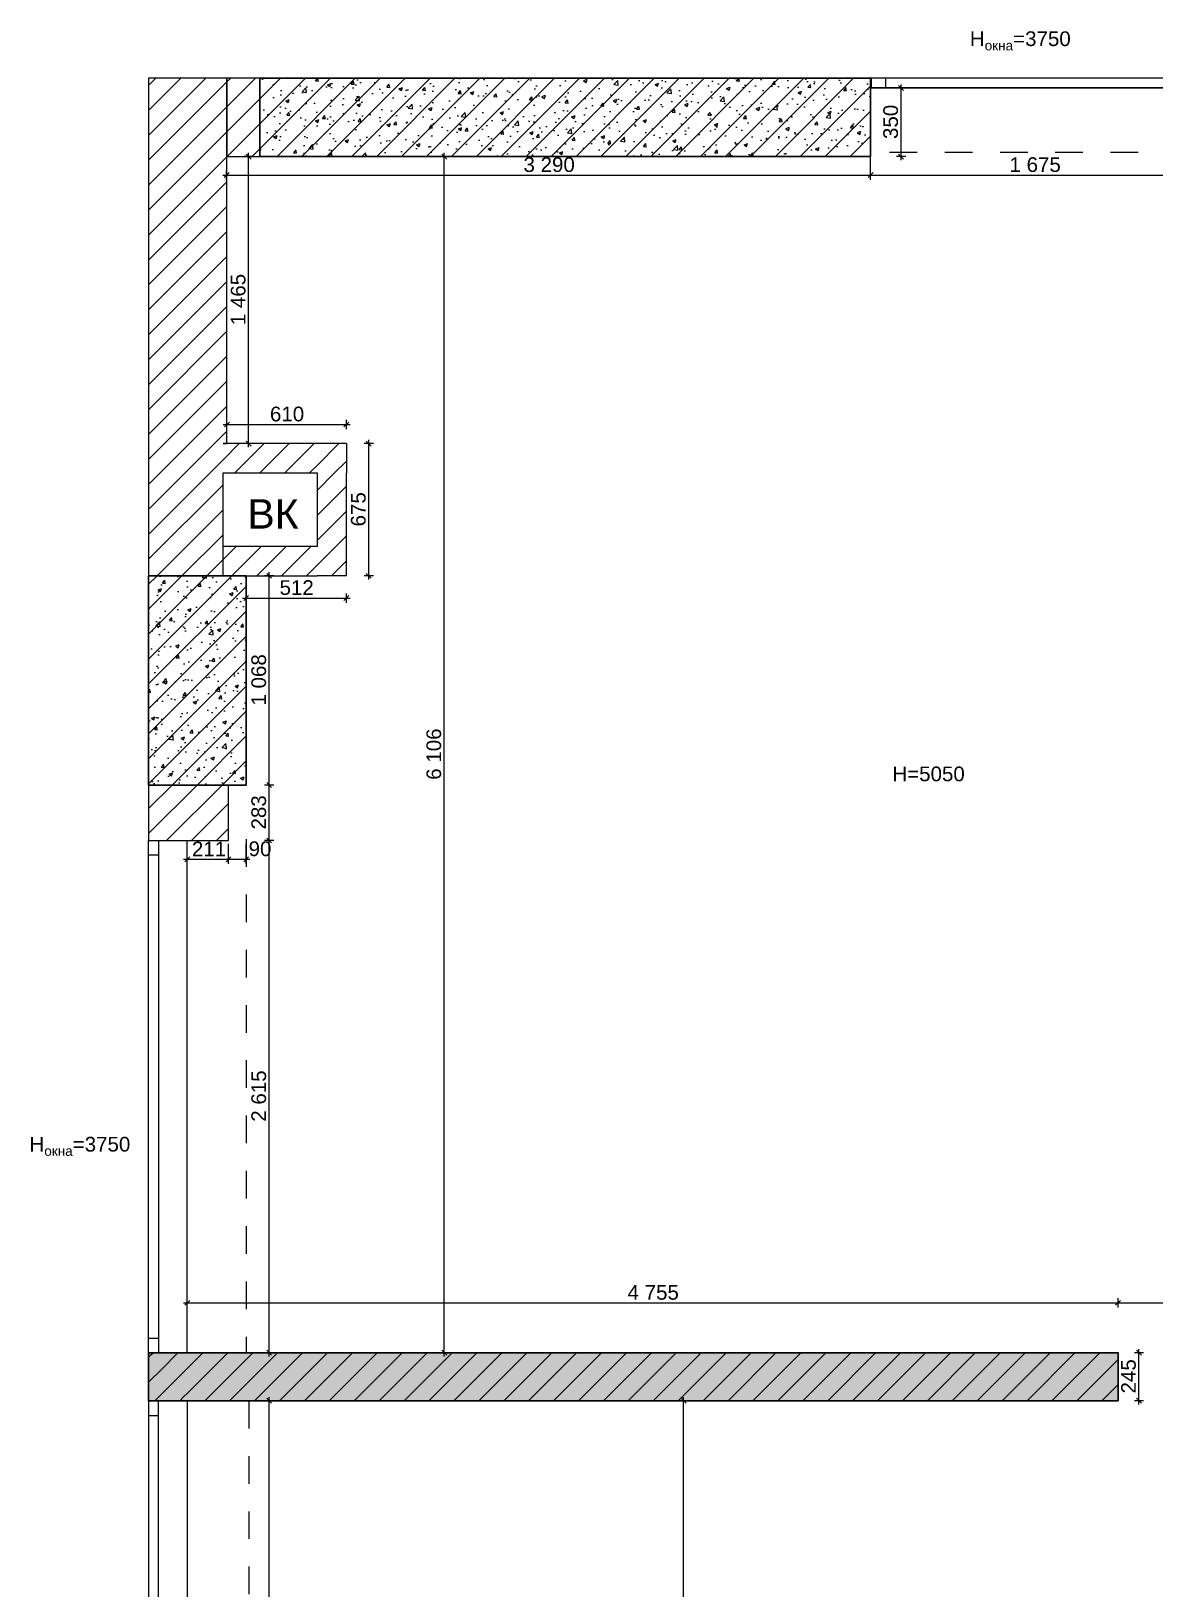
# Model space of a CAD drawing. Header units: millimetres. Extents: x 2336463 to 2579121, y 595385 to 778077.
# Drawn here: x 2443990 to 2449731, y 752576 to 760528 of the extents above; entities that cross this region are included whole.
import ezdxf

# ---------------------------------------------------------------- set-up
doc = ezdxf.new("R2010")
doc.units = ezdxf.units.MM
doc.header["$MEASUREMENT"] = 0
doc.linetypes.add('Штриховая', pattern=[282.222223, 141.111112, -141.111112])
doc.layers.add('+обмер', color=7, linetype='Continuous')
doc.layers.add('сит план', color=7, linetype='Continuous')
doc.layers.add('+обмер_Ном._пера__242', color=7, linetype='Continuous', lineweight=13, true_color=0x1b55b5)
doc.layers.add('сит план_Ном._пера__87', color=7, linetype='Continuous', lineweight=20, true_color=0x6a6a6a)
for name, color, linetype, lineweight in [('+развертка_Ном._пера__1', 7, 'Continuous', 13), ('Окна ARCHICAD_Ном._пера__1', 7, 'Continuous', 13), ('сит план_Ном._пера__1', 7, 'Continuous', 13), ('сит план_Ном._пера__21', 7, 'Continuous', 30)]:
    doc.layers.add(name, color=color, linetype=linetype, lineweight=lineweight)
doc.styles.add('СГЕНЕРИР_СТИЛЬ_1', font='arial.ttf')
doc.dimstyles.new('СГЕНЕРИР_СТИЛЬ__1', dxfattribs={"dimtxt": 75, "dimasz": 23.75, "dimexe": 0.18, "dimexo": 300, "dimgap": 0, "dimtad": 1, "dimtih": 1, "dimtoh": 1, "dimdec": 0, "dimzin": 0, "dimdsep": 46, "dimtxsty": 'СГЕНЕРИР_СТИЛЬ_1', "dimblk": 'ARROWHEAD_6', "dimblk1": 'ARROWHEAD_6', "dimblk2": 'ARROWHEAD_6', "dimcen": 0.09, "dimclrd": 256, "dimclre": 256, "dimclrt": 256, "dimazin": 0, "dimtfac": 1, "dimtdec": 4, "dimtmove": 0, "dimatfit": 3, "dimfxl": 0, "dimtolj": 1, "dimtzin": 0, "dimarcsym": 0})
doc.dimstyles.new('СГЕНЕРИР_СТИЛЬ__2', dxfattribs={"dimtxt": 75, "dimasz": 23.75, "dimexe": 0.18, "dimexo": 300, "dimgap": 0, "dimtad": 1, "dimdec": 0, "dimzin": 0, "dimdsep": 46, "dimtxsty": 'СГЕНЕРИР_СТИЛЬ_1', "dimblk": 'ARROWHEAD_6', "dimblk1": 'ARROWHEAD_6', "dimblk2": 'ARROWHEAD_6', "dimcen": 0.09, "dimclrd": 256, "dimclre": 256, "dimclrt": 256, "dimazin": 0, "dimtfac": 1, "dimtdec": 4, "dimtmove": 0, "dimatfit": 3, "dimfxl": 0, "dimtolj": 1, "dimtzin": 0, "dimarcsym": 0})
pattern_1 = [(45, (2086872.015, 585813.69), (-63.639609, 63.639609), [])]
pattern_2 = [(50, (2086872.01, 585813.69), (-182.18467, 15.939086), [19.05, -209.55]), (355, (2086872.01, 585813.69), (-35.24342, 191.056845), [15.24, -167.64058]), (100.451445, (2086887.2, 585812.36), (146.94125, 175.11775), [16.19001, -178.090245]), (46.1842, (2086872.01, 585864.49), (-271.07904, 42.04233), [28.575, -314.325]), (96.63556, (2086894.6, 585860.98), (237.40413, 247.42612), [24.28502, -267.1356]), (351.18415, (2086872.01, 585864.49), (237.40413, 247.42612), [22.85997, -251.45973]), (21, (2086897.41, 585851.79), (-151.61439, 102.2652), [19.05, -209.55]), (326, (2086897.41, 585851.79), (61.80203, 184.18797), [15.24, -167.64]), (71.451445, (2086910.05, 585843.26), (213.41642, 81.92277), [16.19001, -178.08994]), (37.5, (2086872.015, 585813.686), (3.088603, 84.555039), [0, -165.608, 0, -170.18, 0, -168.275]), (7.5, (2086872.015, 585813.69), (66.819663, 100.180575), [0, -97.028, 0, -161.798, 0, -64.135]), (327.5, (2086815.37, 585813.686), (-135.590595, 5.728744), [0, -63.5, 0, -198.12, 0, -262.89]), (317.5, (2086789.97, 585813.69), (148.12918, 25.42649), [0, -82.55, 0, -131.572, 0, -186.69])]

# ---------------------------------------------------------------- blocks, each defined once
blk = doc.blocks.new('Окно 25_2')
at = {"layer": 'Окна ARCHICAD_Ном._пера__1', "color": 7, "linetype": 'Continuous', "lineweight": 13}
for p, q in [((-837.5, 0), (837.5, 0)), ((-837.5, 0), (-762.5, 0)), ((-837.5, 0), (-837.5, -50)), ((-837.5, 0), (-837.5, -50)), ((-762.5, 0), (-762.5, -50)), ((-762.5, 0), (762.5, 0)), ((762.5, -50), (762.5, 0)), ((762.5, 0), (837.5, 0)), ((837.5, 0), (837.5, -50)), ((837.5, 0), (837.5, -50)), ((-837.5, -50), (837.5, -50)), ((-762.5, -50), (-837.5, -50)), ((762.5, -50), (-762.5, -50)), ((837.5, -50), (762.5, -50))]:
    blk.add_line(p, q, dxfattribs=at)
blk = doc.blocks.new('Стена_13', base_point=(2449953.8, 760287.8))
at = {"layer": 'сит план_Ном._пера__87', "linetype": 'Continuous', "lineweight": 20, "true_color": 0x6a6a6a}
h = blk.add_hatch(dxfattribs=at)
h.set_pattern_fill('Блоки_Бетонные_Эффективные', color=251, style=0, pattern_type=2)
h.set_pattern_definition(pattern_1)
h.paths.add_polyline_path([(2448278.8, 760287.8), (2448278.8, 760237.8), (2448280.8, 760237.8), (2448280.8, 760287.8)])
at = {"layer": 'сит план_Ном._пера__1', "color": 7, "linetype": 'Continuous', "lineweight": 13}
for p, q in [((2448280.8, 760287.8), (2448280.8, 760237.8)), ((2449955.8, 760287.8), (2449955.8, 760237.8))]:
    blk.add_line(p, q, dxfattribs=at)
at = {"layer": 'сит план_Ном._пера__1', "color": 7, "linetype": 'Continuous', "lineweight": 13, "flags": 128}
blk.add_lwpolyline([(2448280.8, 760287.8), (2448278.8, 760287.8)], dxfattribs=at)
at = {"layer": 'Окна ARCHICAD_Ном._пера__1', "color": 7, "linetype": 'Continuous', "lineweight": 13, "xscale": -1, "zscale": 1000}
blk.add_blockref('Окно 25_2', (2449118.3, 760287.8), dxfattribs=at)
blk = doc.blocks.new('Стена_14', base_point=(2448278.8, 760287.8))
at = {"layer": 'сит план_Ном._пера__87', "linetype": 'Continuous', "lineweight": 20, "true_color": 0x6a6a6a}
h = blk.add_hatch(dxfattribs=at)
h.set_pattern_fill('Блоки_Бетонные_Эффективные', color=251, style=0, pattern_type=2)
h.set_pattern_definition(pattern_1)
h.paths.add_polyline_path([(2448278.8, 760287.8), (2444990.8, 760287.8), (2444990.8, 759887.8), (2448278.8, 759887.8)])
at = {"layer": 'сит план_Ном._пера__1', "color": 7, "linetype": 'Continuous', "lineweight": 13, "flags": 128}
for points in [[(2448278.8, 760287.8), (2444990.8, 760287.8)], [(2444990.8, 760287.8), (2444990.8, 759887.8)], [(2448278.8, 759887.8), (2448278.8, 760237.8)], [(2444990.8, 759887.8), (2448278.8, 759887.8)]]:
    blk.add_lwpolyline(points, dxfattribs=at)
blk = doc.blocks.new('Стена_15', base_point=(2444590.8, 760287.8))
at = {"layer": 'сит план_Ном._пера__87', "linetype": 'Continuous', "lineweight": 20, "true_color": 0x6a6a6a}
h = blk.add_hatch(dxfattribs=at)
h.set_pattern_fill('Блоки_Бетонные_Эффективные', color=251, style=0, pattern_type=2)
h.set_pattern_definition(pattern_1)
h.paths.add_polyline_path([(2444590.8, 760287.8), (2444590.8, 758422.5), (2444990.8, 758422.5), (2444990.8, 760287.8)])
at = {"layer": 'сит план_Ном._пера__1', "color": 7, "linetype": 'Continuous', "lineweight": 13, "flags": 128}
for points in [[(2444590.8, 760287.8), (2444590.8, 758422.5)], [(2444990.8, 760287.8), (2444590.8, 760287.8)], [(2444990.8, 758422.5), (2444990.8, 760287.8)], [(2444970.8, 758422.5), (2444990.8, 758422.5)]]:
    blk.add_lwpolyline(points, dxfattribs=at)
blk = doc.blocks.new('Стена_16', base_point=(2444590.8, 758422.5))
at = {"layer": 'сит план_Ном._пера__87', "linetype": 'Continuous', "lineweight": 20, "true_color": 0x6a6a6a}
h = blk.add_hatch(dxfattribs=at)
h.set_pattern_fill('Блоки_Бетонные_Эффективные', color=251, style=0, pattern_type=2)
h.set_pattern_definition(pattern_1)
h.paths.add_polyline_path([(2444590.8, 758422.5), (2444590.8, 757747.5), (2444970.8, 757747.5), (2444970.8, 758422.5)])
at = {"layer": 'сит план_Ном._пера__1', "color": 7, "linetype": 'Continuous', "lineweight": 13, "flags": 128}
for points in [[(2444590.8, 758422.5), (2444590.8, 757747.5)], [(2444970.8, 757747.5), (2444970.8, 758272.5)]]:
    blk.add_lwpolyline(points, dxfattribs=at)
blk = doc.blocks.new('Стена_17', base_point=(2444590.8, 758422.5))
at = {"layer": 'сит план_Ном._пера__87', "linetype": 'Continuous', "lineweight": 20, "true_color": 0x6a6a6a}
h = blk.add_hatch(dxfattribs=at)
h.set_pattern_fill('Блоки_Бетонные_Эффективные', color=251, style=0, pattern_type=2)
h.set_pattern_definition(pattern_1)
h.paths.add_polyline_path([(2445450.8, 758422.5), (2444970.8, 758422.5), (2444970.8, 758272.5), (2445450.8, 758272.5)])
h = blk.add_hatch(dxfattribs=at)
h.set_pattern_fill('Блоки_Бетонные_Эффективные', color=251, style=0, pattern_type=2)
h.set_pattern_definition(pattern_1)
h.paths.add_polyline_path([(2445450.8, 758272.5), (2445600.8, 758272.5), (2445600.8, 758422.5)])
h = blk.add_hatch(dxfattribs=at)
h.set_pattern_fill('Блоки_Бетонные_Эффективные', color=251, style=0, pattern_type=2)
h.set_pattern_definition(pattern_1)
h.paths.add_polyline_path([(2445450.8, 758272.5), (2445600.8, 758422.5), (2445450.8, 758422.5)])
at = {"layer": 'сит план_Ном._пера__1', "color": 7, "linetype": 'Continuous', "lineweight": 13, "flags": 128}
for points in [[(2445600.8, 758422.5), (2444970.8, 758422.5)], [(2445600.8, 758422.5), (2445600.8, 758272.5)], [(2444970.8, 758272.5), (2445450.8, 758272.5)]]:
    blk.add_lwpolyline(points, dxfattribs=at)
blk = doc.blocks.new('Стена_18', base_point=(2445600.8, 758422.5))
at = {"layer": 'сит план_Ном._пера__87', "linetype": 'Continuous', "lineweight": 20, "true_color": 0x6a6a6a}
h = blk.add_hatch(dxfattribs=at)
h.set_pattern_fill('Блоки_Бетонные_Эффективные', color=251, style=0, pattern_type=2)
h.set_pattern_definition(pattern_1)
h.paths.add_polyline_path([(2445450.8, 758272.5), (2445450.8, 757897.5), (2445600.8, 757897.5), (2445600.8, 758272.5)])
h = blk.add_hatch(dxfattribs=at)
h.set_pattern_fill('Блоки_Бетонные_Эффективные', color=251, style=0, pattern_type=2)
h.set_pattern_definition(pattern_1)
h.paths.add_polyline_path([(2445450.8, 757747.5), (2445600.8, 757747.5), (2445450.8, 757897.5)])
h = blk.add_hatch(dxfattribs=at)
h.set_pattern_fill('Блоки_Бетонные_Эффективные', color=251, style=0, pattern_type=2)
h.set_pattern_definition(pattern_1)
h.paths.add_polyline_path([(2445450.8, 757897.5), (2445600.8, 757747.5), (2445600.8, 757897.5)])
at = {"layer": 'сит план_Ном._пера__1', "color": 7, "linetype": 'Continuous', "lineweight": 13, "flags": 128}
for points in [[(2445450.8, 758272.5), (2445450.8, 757897.5)], [(2445600.8, 757747.5), (2445600.8, 758272.5)], [(2445600.8, 757747.5), (2445450.8, 757747.5)]]:
    blk.add_lwpolyline(points, dxfattribs=at)
blk = doc.blocks.new('Стена_19', base_point=(2445600.8, 757747.5))
at = {"layer": 'сит план_Ном._пера__87', "linetype": 'Continuous', "lineweight": 20, "true_color": 0x6a6a6a}
h = blk.add_hatch(dxfattribs=at)
h.set_pattern_fill('Блоки_Бетонные_Эффективные', color=251, style=0, pattern_type=2)
h.set_pattern_definition(pattern_1)
h.paths.add_polyline_path([(2445450.8, 757897.5), (2444970.8, 757897.5), (2444970.8, 757747.5), (2445450.8, 757747.5)])
at = {"layer": 'сит план_Ном._пера__1', "color": 7, "linetype": 'Continuous', "lineweight": 13, "flags": 128}
for points in [[(2445450.8, 757897.5), (2444970.8, 757897.5)], [(2444970.8, 757747.5), (2444970.8, 757897.5)], [(2444970.8, 757747.5), (2445450.8, 757747.5)]]:
    blk.add_lwpolyline(points, dxfattribs=at)
blk = doc.blocks.new('Стена_20', base_point=(2444590.8, 757747.5))
at = {"layer": 'сит план_Ном._пера__87', "linetype": 'Continuous', "lineweight": 20, "true_color": 0x6a6a6a}
h = blk.add_hatch(dxfattribs=at)
h.set_pattern_fill('Блоки_Бетонные_Эффективные', color=251, style=0, pattern_type=2)
h.set_pattern_definition(pattern_1)
h.paths.add_polyline_path([(2444590.8, 757747.5), (2444590.8, 756679.5), (2445088.8, 756679.5), (2445088.8, 757747.5)])
at = {"layer": 'сит план_Ном._пера__1', "color": 7, "linetype": 'Continuous', "lineweight": 13, "flags": 128}
for points in [[(2444590.8, 757747.5), (2444590.8, 756679.5)], [(2445088.8, 757747.5), (2444970.8, 757747.5)], [(2445088.8, 756679.5), (2445088.8, 757747.5)], [(2444998.8, 756679.5), (2445088.8, 756679.5)]]:
    blk.add_lwpolyline(points, dxfattribs=at)
blk = doc.blocks.new('Стена_21', base_point=(2444590.8, 756679.5))
at = {"layer": 'сит план_Ном._пера__87', "linetype": 'Continuous', "lineweight": 20, "true_color": 0x6a6a6a}
h = blk.add_hatch(dxfattribs=at)
h.set_pattern_fill('Блоки_Бетонные_Эффективные', color=251, style=0, pattern_type=2)
h.set_pattern_definition(pattern_1)
h.paths.add_polyline_path([(2444590.8, 756679.5), (2444590.8, 756396.5), (2444998.8, 756396.5), (2444998.8, 756679.5)])
at = {"layer": 'сит план_Ном._пера__1', "color": 7, "linetype": 'Continuous', "lineweight": 13, "flags": 128}
for points in [[(2444590.8, 756679.5), (2444590.8, 756396.5)], [(2444998.8, 756396.5), (2444998.8, 756679.5)], [(2444787.8, 756396.5), (2444998.8, 756396.5)]]:
    blk.add_lwpolyline(points, dxfattribs=at)
blk = doc.blocks.new('Окно 25_3')
at = {"layer": 'Окна ARCHICAD_Ном._пера__1', "color": 7, "linetype": 'Continuous', "lineweight": 13}
for p, q in [((-1307.5, 0), (1307.5, 0)), ((-1307.5, 0), (-1232.5, 0)), ((-1307.5, 0), (-1307.5, -50)), ((-1307.5, 0), (-1307.5, -50)), ((-1232.5, 0), (-1232.5, -50)), ((-1232.5, 0), (1232.5, 0)), ((1232.5, -50), (1232.5, 0)), ((1232.5, 0), (1307.5, 0)), ((1307.5, 0), (1307.5, -50)), ((1307.5, 0), (1307.5, -50)), ((-1232.5, -50), (-1307.5, -50)), ((-1307.5, -50), (-1307.5, -197)), ((1232.5, -50), (-1232.5, -50)), ((1307.5, -50), (1232.5, -50)), ((1307.5, -50), (1307.5, -197)), ((-1307.5, -197), (1307.5, -197))]:
    blk.add_line(p, q, dxfattribs=at)
blk = doc.blocks.new('Стена_22', base_point=(2444590.8, 756396.5))
at = {"layer": 'сит план_Ном._пера__1', "color": 7, "linetype": 'Continuous', "lineweight": 13}
for p, q in [((2444590.8, 756396.5), (2444640.8, 756396.5)), ((2444640.8, 756396.5), (2444787.8, 756396.5)), ((2444590.8, 753781.5), (2444640.8, 753781.5)), ((2444640.8, 753781.5), (2444787.8, 753781.5))]:
    blk.add_line(p, q, dxfattribs=at)
at = {"layer": 'Окна ARCHICAD_Ном._пера__1', "color": 7, "linetype": 'Continuous', "lineweight": 13, "zscale": 1000, "rotation": 89.99999999999503}
blk.add_blockref('Окно 25_3', (2444590.8, 755089), dxfattribs=at)
blk = doc.blocks.new('Стена_23', base_point=(2444590.8, 753536.5))
at = {"layer": 'сит план_Ном._пера__87', "linetype": 'Continuous', "lineweight": 20, "true_color": 0x6a6a6a}
h = blk.add_hatch(dxfattribs=at)
h.set_pattern_fill('Блоки_Бетонные_Эффективные', color=251, style=0, pattern_type=2)
h.set_pattern_definition(pattern_1)
h.paths.add_polyline_path([(2444590.8, 753536.5), (2444787.8, 753536.5), (2444590.8, 753781.5)])
h = blk.add_hatch(dxfattribs=at)
h.set_pattern_fill('Блоки_Бетонные_Эффективные', color=251, style=0, pattern_type=2)
h.set_pattern_definition(pattern_1)
h.paths.add_polyline_path([(2444787.8, 753781.5), (2444590.8, 753781.5), (2444787.8, 753536.5)])
h = blk.add_hatch(dxfattribs=at)
h.set_pattern_fill('Блоки_Бетонные_Эффективные', color=251, style=0, pattern_type=2)
h.set_pattern_definition(pattern_1)
h.paths.add_polyline_path([(2444787.8, 753536.5), (2449542.8, 753536.5), (2449542.8, 753781.5), (2444787.8, 753781.5)])
at = {"layer": 'сит план_Ном._пера__1', "color": 7, "linetype": 'Continuous', "lineweight": 13, "flags": 128}
for points in [[(2444590.8, 753781.5), (2444590.8, 753536.5)], [(2449542.8, 753781.5), (2444590.8, 753781.5)], [(2449542.8, 753781.5), (2449542.8, 753536.5)], [(2444787.8, 753536.5), (2449542.8, 753536.5)]]:
    blk.add_lwpolyline(points, dxfattribs=at)
blk = doc.blocks.new('Окно 25_4')
at = {"layer": 'Окна ARCHICAD_Ном._пера__1', "color": 7, "linetype": 'Continuous', "lineweight": 13}
for p, q in [((-1315, 0), (1315, 0)), ((-1315, 0), (-1240, 0)), ((-1315, 0), (-1315, -50)), ((-1315, 0), (-1315, -50)), ((-1240, 0), (-1240, -50)), ((-1240, 0), (1240, 0)), ((1240, -50), (1240, 0)), ((1240, 0), (1315, 0)), ((1315, 0), (1315, -50)), ((1315, 0), (1315, -50)), ((-1240, -50), (-1315, -50)), ((-1315, -50), (-1315, -197)), ((1240, -50), (-1240, -50)), ((1315, -50), (1240, -50)), ((1315, -50), (1315, -197)), ((-1315, -197), (1315, -197))]:
    blk.add_line(p, q, dxfattribs=at)
blk = doc.blocks.new('Стена_24', base_point=(2444590.8, 753536.5))
at = {"layer": 'сит план_Ном._пера__1', "color": 7, "linetype": 'Continuous', "lineweight": 13}
for p, q in [((2444590.8, 753536.5), (2444640.8, 753536.5)), ((2444640.8, 753536.5), (2444787.8, 753536.5)), ((2444590.8, 750906.5), (2444640.8, 750906.5)), ((2444640.8, 750906.5), (2444787.8, 750906.5))]:
    blk.add_line(p, q, dxfattribs=at)
at = {"layer": 'Окна ARCHICAD_Ном._пера__1', "color": 7, "linetype": 'Continuous', "lineweight": 13, "xscale": -1, "zscale": 1000, "rotation": 90.00000000000496}
blk.add_blockref('Окно 25_4', (2444590.8, 752221.5), dxfattribs=at)
blk = doc.blocks.new('*D2040', base_point=(2086872, 585813.7))
at = {"layer": '+обмер_Ном._пера__242', "color": 152, "linetype": 'Continuous', "lineweight": 13, "true_color": 0x1b55b5}
for p, q in [((2448278.8, 759769.8), (2448278.8, 759937.8)), ((2444969.9, 759793.2), (2444988.7, 759793.2)), ((2445001.2, 759805.7), (2444976.2, 759780.7)), ((2444988.7, 759769.8), (2444988.7, 759816.7)), ((2444988.7, 759793.2), (2448278.8, 759793.2)), ((2448291.3, 759805.7), (2448266.3, 759780.7))]:
    blk.add_line(p, q, dxfattribs=at)
at = {"layer": '+обмер_Ном._пера__242', "color": 152, "lineweight": 13, "true_color": 0x1b55b5, "insert": (2446505.5, 759808.2), "char_height": 75, "attachment_point": 7, "style": 'СГЕНЕРИР_СТИЛЬ_1'}
blk.add_mtext('\\A1;{\\pql;\\fArial|b0|i0|c204|p38;3\xa0290}', dxfattribs=at)
blk = doc.blocks.new('ARROWHEAD_6')
at = {"color": 0, "linetype": 'Continuous', "lineweight": 0}
for p, q in [((0, 0), (-1, 0)), ((-0.5, -0.5), (0.5, 0.5))]:
    blk.add_line(p, q, dxfattribs=at)
blk = doc.blocks.new('*D2041', base_point=(2086872, 585813.7))
at = {"layer": '+обмер_Ном._пера__242', "color": 152, "linetype": 'Continuous', "lineweight": 13, "true_color": 0x1b55b5}
for p, q in [((2448278.8, 759769.8), (2448278.8, 759937.8)), ((2448291.3, 759805.7), (2448266.3, 759780.7)), ((2448278.8, 759793.2), (2449953.8, 759793.2)), ((2449966.3, 759805.7), (2449941.3, 759780.7)), ((2449953.8, 759769.8), (2449953.8, 759816.7))]:
    blk.add_line(p, q, dxfattribs=at)
at = {"layer": '+обмер_Ном._пера__242', "color": 152, "lineweight": 13, "true_color": 0x1b55b5, "insert": (2448988.1, 759808.2), "char_height": 75, "attachment_point": 7, "style": 'СГЕНЕРИР_СТИЛЬ_1'}
blk.add_mtext('\\A1;{\\pql;\\fArial|b0|i0|c204|p38;1\xa0675}', dxfattribs=at)
blk = doc.blocks.new('*D2049', base_point=(2086872, 585813.7))
at = {"layer": '+обмер_Ном._пера__242', "color": 152, "linetype": 'Continuous', "lineweight": 13, "true_color": 0x1b55b5}
for p, q in [((2448434.3, 760237.8), (2448434.3, 760256.5)), ((2448457.8, 760237.8), (2448410.9, 760237.8)), ((2448446.8, 760225.3), (2448421.8, 760250.3)), ((2448434.3, 759887.8), (2448434.3, 760237.8)), ((2448457.8, 759887.8), (2448410.9, 759887.8)), ((2448421.8, 759900.3), (2448446.8, 759875.3)), ((2448434.3, 759869), (2448434.3, 759887.8))]:
    blk.add_line(p, q, dxfattribs=at)
at = {"layer": '+обмер_Ном._пера__242', "color": 152, "lineweight": 13, "true_color": 0x1b55b5, "insert": (2448419.3, 759977.4), "char_height": 75, "attachment_point": 7, "rotation": 90, "style": 'СГЕНЕРИР_СТИЛЬ_1'}
blk.add_mtext('\\A1;{\\pql;\\fArial|b0|i0|c204|p38;350}', dxfattribs=at)
blk = doc.blocks.new('*D2050', base_point=(2086872, 585813.7))
at = {"layer": '+обмер_Ном._пера__242', "color": 152, "linetype": 'Continuous', "lineweight": 13, "true_color": 0x1b55b5}
for p, q in [((2445124.7, 759887.8), (2445077.8, 759887.8)), ((2445113.7, 759875.3), (2445088.7, 759900.3)), ((2445101.2, 759887.8), (2445101.2, 759906.5)), ((2445101.2, 758422.5), (2445101.2, 759887.8)), ((2445088.7, 758435), (2445113.7, 758410)), ((2445124.7, 758422.5), (2445077.8, 758422.5)), ((2445101.2, 758403.8), (2445101.2, 758422.5))]:
    blk.add_line(p, q, dxfattribs=at)
at = {"layer": '+обмер_Ном._пера__242', "color": 152, "lineweight": 13, "true_color": 0x1b55b5, "insert": (2445086.2, 759026.9), "char_height": 75, "attachment_point": 7, "rotation": 90, "style": 'СГЕНЕРИР_СТИЛЬ_1'}
blk.add_mtext('\\A1;{\\pql;\\fArial|b0|i0|c204|p38;1\xa0465}', dxfattribs=at)
blk = doc.blocks.new('*D2051', base_point=(2086872, 585813.7))
at = {"layer": '+обмер_Ном._пера__242', "color": 152, "linetype": 'Continuous', "lineweight": 13, "true_color": 0x1b55b5}
for p, q in [((2444972, 758520.1), (2444990.8, 758520.1)), ((2445003.3, 758532.6), (2444978.3, 758507.6)), ((2444990.8, 758496.7), (2444990.8, 758543.6)), ((2444990.8, 758520.1), (2445600.8, 758520.1)), ((2445588.3, 758507.6), (2445613.3, 758532.6)), ((2445600.8, 758496.7), (2445600.8, 758543.6)), ((2445600.8, 758520.1), (2445619.6, 758520.1))]:
    blk.add_line(p, q, dxfattribs=at)
at = {"layer": '+обмер_Ном._пера__242', "color": 152, "lineweight": 13, "true_color": 0x1b55b5, "insert": (2445210.4, 758535.1), "char_height": 75, "attachment_point": 7, "style": 'СГЕНЕРИР_СТИЛЬ_1'}
blk.add_mtext('\\A1;{\\pql;\\fArial|b0|i0|c204|p38;610}', dxfattribs=at)
blk = doc.blocks.new('*D2052', base_point=(2086872, 585813.7))
at = {"layer": '+обмер_Ном._пера__242', "color": 152, "linetype": 'Continuous', "lineweight": 13, "true_color": 0x1b55b5}
for p, q in [((2445727.6, 758410), (2445702.6, 758435)), ((2445715.1, 758422.5), (2445715.1, 758441.3)), ((2445738.6, 758422.5), (2445691.7, 758422.5)), ((2445715.1, 757747.5), (2445715.1, 758422.5)), ((2445738.6, 757747.5), (2445691.7, 757747.5)), ((2445702.6, 757760), (2445727.6, 757735)), ((2445715.1, 757728.8), (2445715.1, 757747.5))]:
    blk.add_line(p, q, dxfattribs=at)
at = {"layer": '+обмер_Ном._пера__242', "color": 152, "lineweight": 13, "true_color": 0x1b55b5, "insert": (2445700.1, 757999.6), "char_height": 75, "attachment_point": 7, "rotation": 90, "style": 'СГЕНЕРИР_СТИЛЬ_1'}
blk.add_mtext('\\A1;{\\pql;\\fArial|b0|i0|c204|p38;675}', dxfattribs=at)
blk = doc.blocks.new('*D2053', base_point=(2086872, 585813.7))
at = {"layer": '+обмер_Ном._пера__242', "color": 152, "linetype": 'Continuous', "lineweight": 13, "true_color": 0x1b55b5}
for p, q in [((2445070, 757634), (2445088.8, 757634)), ((2445101.3, 757646.5), (2445076.3, 757621.5)), ((2445088.8, 757610.5), (2445088.8, 757657.4)), ((2445088.8, 757634), (2445600.8, 757634)), ((2445588.3, 757621.5), (2445613.3, 757646.5)), ((2445600.8, 757610.5), (2445600.8, 757657.4)), ((2445600.8, 757634), (2445619.6, 757634))]:
    blk.add_line(p, q, dxfattribs=at)
at = {"layer": '+обмер_Ном._пера__242', "color": 152, "lineweight": 13, "true_color": 0x1b55b5, "insert": (2445259.4, 757649), "char_height": 75, "attachment_point": 7, "style": 'СГЕНЕРИР_СТИЛЬ_1'}
blk.add_mtext('\\A1;{\\pql;\\fArial|b0|i0|c204|p38;512}', dxfattribs=at)
blk = doc.blocks.new('*D2057', base_point=(2086872, 585813.7))
at = {"layer": '+обмер_Ном._пера__242', "color": 152, "linetype": 'Continuous', "lineweight": 13, "true_color": 0x1b55b5}
for p, q in [((2445229.8, 753536.5), (2445087.8, 753536.5)), ((2445218.9, 753524), (2445193.9, 753549)), ((2445206.4, 753536.5), (2445206.4, 753555.3)), ((2445206.4, 750906.5), (2445206.4, 753536.5)), ((2445229.8, 750906.5), (2445087.8, 750906.5)), ((2445193.9, 750919), (2445218.9, 750894))]:
    blk.add_line(p, q, dxfattribs=at)
at = {"layer": '+обмер_Ном._пера__242', "color": 152, "lineweight": 13, "true_color": 0x1b55b5, "insert": (2445191.4, 752093.3), "char_height": 75, "attachment_point": 7, "rotation": 90, "style": 'СГЕНЕРИР_СТИЛЬ_1'}
blk.add_mtext('\\A1;{\\pql;\\fArial|b0|i0|c204|p38;2\xa0630}', dxfattribs=at)
blk = doc.blocks.new('*D2058', base_point=(2086872, 585813.7))
at = {"layer": '+обмер_Ном._пера__242', "color": 152, "linetype": 'Continuous', "lineweight": 13, "true_color": 0x1b55b5}
for p, q in [((2444998.8, 756277.2), (2444998.8, 756379.5)), ((2444769, 756300.7), (2444787.8, 756300.7)), ((2444800.3, 756313.2), (2444775.3, 756288.2)), ((2444787.8, 756277.2), (2444787.8, 756324.1)), ((2444787.8, 756300.7), (2444998.8, 756300.7)), ((2445011.3, 756313.2), (2444986.3, 756288.2))]:
    blk.add_line(p, q, dxfattribs=at)
at = {"layer": '+обмер_Ном._пера__242', "color": 152, "lineweight": 13, "true_color": 0x1b55b5, "insert": (2444811.7, 756315.7), "char_height": 75, "attachment_point": 7, "style": 'СГЕНЕРИР_СТИЛЬ_1'}
blk.add_mtext('\\A1;{\\pql;\\fArial|b0|i0|c204|p38;211}', dxfattribs=at)
blk = doc.blocks.new('*D2059', base_point=(2086872, 585813.7))
at = {"layer": '+обмер_Ном._пера__242', "color": 152, "linetype": 'Continuous', "lineweight": 13, "true_color": 0x1b55b5}
for p, q in [((2444998.8, 756277.2), (2444998.8, 756379.5)), ((2445088.8, 756277.2), (2445088.8, 756379.5)), ((2445011.3, 756313.2), (2444986.3, 756288.2)), ((2444998.8, 756300.7), (2445088.8, 756300.7)), ((2445076.3, 756288.2), (2445101.3, 756313.2)), ((2445088.8, 756300.7), (2445107.5, 756300.7))]:
    blk.add_line(p, q, dxfattribs=at)
at = {"layer": '+обмер_Ном._пера__242', "color": 152, "lineweight": 13, "true_color": 0x1b55b5, "insert": (2445101.3, 756315.7), "char_height": 75, "attachment_point": 7, "style": 'СГЕНЕРИР_СТИЛЬ_1'}
blk.add_mtext('\\A1;{\\pql;\\fArial|b0|i0|c204|p38;90}', dxfattribs=at)
blk = doc.blocks.new('*D2060', base_point=(2086872, 585813.7))
at = {"layer": '+обмер_Ном._пера__242', "color": 152, "linetype": 'Continuous', "lineweight": 13, "true_color": 0x1b55b5}
for p, q in [((2444787.8, 754012.9), (2444787.8, 754059.8)), ((2449542.8, 754012.9), (2449542.8, 754059.8)), ((2444769, 754036.4), (2444787.8, 754036.4)), ((2444800.3, 754048.9), (2444775.3, 754023.9)), ((2444787.8, 754036.4), (2449542.8, 754036.4)), ((2449555.3, 754048.9), (2449530.3, 754023.9))]:
    blk.add_line(p, q, dxfattribs=at)
at = {"layer": '+обмер_Ном._пера__242', "color": 152, "lineweight": 13, "true_color": 0x1b55b5, "insert": (2447037.1, 754051.4), "char_height": 75, "attachment_point": 7, "style": 'СГЕНЕРИР_СТИЛЬ_1'}
blk.add_mtext('\\A1;{\\pql;\\fArial|b0|i0|c204|p38;4\xa0755}', dxfattribs=at)
blk = doc.blocks.new('*D2061', base_point=(2086872, 585813.7))
at = {"layer": '+обмер_Ном._пера__242', "color": 152, "linetype": 'Continuous', "lineweight": 13, "true_color": 0x1b55b5}
for p, q in [((2449542.8, 754012.9), (2449542.8, 754059.8)), ((2451152.4, 754012.9), (2451152.4, 754059.8)), ((2449555.3, 754048.9), (2449530.3, 754023.9)), ((2449542.8, 754036.4), (2451152.4, 754036.4)), ((2451164.9, 754048.9), (2451139.9, 754023.9))]:
    blk.add_line(p, q, dxfattribs=at)
at = {"layer": '+обмер_Ном._пера__242', "color": 152, "lineweight": 13, "true_color": 0x1b55b5, "insert": (2450219.4, 754051.4), "char_height": 75, "attachment_point": 7, "style": 'СГЕНЕРИР_СТИЛЬ_1'}
blk.add_mtext('\\A1;{\\pql;\\fArial|b0|i0|c204|p38;1\xa0610}', dxfattribs=at)
blk = doc.blocks.new('*D2063', base_point=(2086872, 585813.7))
at = {"layer": '+обмер_Ном._пера__242', "color": 152, "linetype": 'Continuous', "lineweight": 13, "true_color": 0x1b55b5}
for p, q in [((2449672.9, 753781.5), (2449626, 753781.5)), ((2449661.9, 753769), (2449636.9, 753794)), ((2449649.4, 753781.5), (2449649.4, 753800.3)), ((2449649.4, 753536.5), (2449649.4, 753781.5)), ((2449672.9, 753536.5), (2449626, 753536.5)), ((2449636.9, 753549), (2449661.9, 753524)), ((2449649.4, 753517.8), (2449649.4, 753536.5))]:
    blk.add_line(p, q, dxfattribs=at)
at = {"layer": '+обмер_Ном._пера__242', "color": 152, "lineweight": 13, "true_color": 0x1b55b5, "insert": (2449634.4, 753573.6), "char_height": 75, "attachment_point": 7, "rotation": 90, "style": 'СГЕНЕРИР_СТИЛЬ_1'}
blk.add_mtext('\\A1;{\\pql;\\fArial|b0|i0|c204|p38;245}', dxfattribs=at)
blk = doc.blocks.new('*D2064', base_point=(2086872, 585813.7))
at = {"layer": '+обмер_Ном._пера__242', "color": 152, "linetype": 'Continuous', "lineweight": 13, "true_color": 0x1b55b5}
for p, q in [((2446124.1, 759887.8), (2445290.8, 759887.8)), ((2446113.2, 759875.3), (2446088.2, 759900.3)), ((2446100.7, 759887.8), (2446100.7, 759906.5)), ((2446100.7, 753781.5), (2446100.7, 759887.8)), ((2446124.1, 753781.5), (2445087.8, 753781.5)), ((2446088.2, 753794), (2446113.2, 753769)), ((2446100.7, 753762.8), (2446100.7, 753781.5))]:
    blk.add_line(p, q, dxfattribs=at)
at = {"layer": '+обмер_Ном._пера__242', "color": 152, "lineweight": 13, "true_color": 0x1b55b5, "insert": (2446085.7, 756706.4), "char_height": 75, "attachment_point": 7, "rotation": 90, "style": 'СГЕНЕРИР_СТИЛЬ_1'}
blk.add_mtext('\\A1;{\\pql;\\fArial|b0|i0|c204|p38;6\xa0106}', dxfattribs=at)
blk = doc.blocks.new('*D2065', base_point=(2086872, 585813.7))
at = {"layer": '+обмер_Ном._пера__242', "color": 152, "linetype": 'Continuous', "lineweight": 13, "true_color": 0x1b55b5}
for p, q in [((2445229.8, 756396.5), (2445182.9, 756396.5)), ((2445193.9, 756409), (2445218.9, 756384)), ((2445206.4, 753781.5), (2445206.4, 756396.5)), ((2445229.8, 753781.5), (2445087.8, 753781.5)), ((2445193.9, 753794), (2445218.9, 753769)), ((2445206.4, 753762.8), (2445206.4, 753781.5))]:
    blk.add_line(p, q, dxfattribs=at)
at = {"layer": '+обмер_Ном._пера__242', "color": 152, "lineweight": 13, "true_color": 0x1b55b5, "insert": (2445191.4, 754960.8), "char_height": 75, "attachment_point": 7, "rotation": 90, "style": 'СГЕНЕРИР_СТИЛЬ_1'}
blk.add_mtext('\\A1;{\\pql;\\fArial|b0|i0|c204|p38;2\xa0615}', dxfattribs=at)
blk = doc.blocks.new('*D2066', base_point=(2086872, 585813.7))
at = {"layer": '+обмер_Ном._пера__242', "color": 152, "linetype": 'Continuous', "lineweight": 13, "true_color": 0x1b55b5}
for p, q in [((2445229.8, 756679.5), (2445182.9, 756679.5)), ((2445193.9, 756692), (2445218.9, 756667)), ((2445206.4, 756396.5), (2445206.4, 756679.5)), ((2445229.8, 756396.5), (2445182.9, 756396.5)), ((2445193.9, 756409), (2445218.9, 756384))]:
    blk.add_line(p, q, dxfattribs=at)
at = {"layer": '+обмер_Ном._пера__242', "color": 152, "lineweight": 13, "true_color": 0x1b55b5, "insert": (2445191.4, 756452.6), "char_height": 75, "attachment_point": 7, "rotation": 90, "style": 'СГЕНЕРИР_СТИЛЬ_1'}
blk.add_mtext('\\A1;{\\pql;\\fArial|b0|i0|c204|p38;283}', dxfattribs=at)
blk = doc.blocks.new('*D2067', base_point=(2086872, 585813.7))
at = {"layer": '+обмер_Ном._пера__242', "color": 152, "linetype": 'Continuous', "lineweight": 13, "true_color": 0x1b55b5}
for p, q in [((2445229.8, 757747.5), (2445182.9, 757747.5)), ((2445218.9, 757735), (2445193.9, 757760)), ((2445206.4, 757747.5), (2445206.4, 757766.3)), ((2445206.4, 756679.5), (2445206.4, 757747.5)), ((2445229.8, 756679.5), (2445182.9, 756679.5)), ((2445193.9, 756692), (2445218.9, 756667))]:
    blk.add_line(p, q, dxfattribs=at)
at = {"layer": '+обмер_Ном._пера__242', "color": 152, "lineweight": 13, "true_color": 0x1b55b5, "insert": (2445191.4, 757085.3), "char_height": 75, "attachment_point": 7, "rotation": 90, "style": 'СГЕНЕРИР_СТИЛЬ_1'}
blk.add_mtext('\\A1;{\\pql;\\fArial|b0|i0|c204|p38;1\xa0068}', dxfattribs=at)
blk = doc.blocks.new('*D2089', base_point=(2086872, 585813.7))
at = {"layer": '+обмер_Ном._пера__242', "color": 152, "linetype": 'Continuous', "lineweight": 13, "true_color": 0x1b55b5}
for p, q in [((2447346.9, 753536.5), (2445087.8, 753536.5)), ((2447335.9, 753524), (2447310.9, 753549)), ((2447323.4, 753536.5), (2447323.4, 753555.3)), ((2447323.4, 746551.5), (2447323.4, 753536.5)), ((2447346.9, 746551.5), (2446764.8, 746551.5)), ((2447310.9, 746564), (2447335.9, 746539)), ((2447323.4, 746532.8), (2447323.4, 746551.5))]:
    blk.add_line(p, q, dxfattribs=at)
at = {"layer": '+обмер_Ном._пера__242', "color": 152, "lineweight": 13, "true_color": 0x1b55b5, "insert": (2447308.4, 749915.8), "char_height": 75, "attachment_point": 7, "rotation": 90, "style": 'СГЕНЕРИР_СТИЛЬ_1'}
blk.add_mtext('\\A1;{\\pql;\\fArial|b0|i0|c204|p38;6\xa0985}', dxfattribs=at)

msp = doc.modelspace()

# ---------------------------------------------------------------- hatches: boundary and pattern name
at = {"layer": 'сит план_Ном._пера__1', "linetype": 'Continuous', "lineweight": 13}
h = msp.add_hatch(dxfattribs=at)
h.set_pattern_fill('AR_CONC', style=0, pattern_type=2)
h.set_pattern_definition(pattern_2)
h.paths.add_polyline_path([(2448278.8, 759887.8), (2445158.2, 759887.8), (2445158.2, 760287.8), (2448278.8, 760287.8)])
h = msp.add_hatch(dxfattribs=at)
h.set_pattern_fill('AR_CONC', style=0, pattern_type=2)
h.set_pattern_definition(pattern_2)
h.paths.add_polyline_path([(2445088.8, 757747.5), (2444590.8, 757747.5), (2444590.8, 756679.5), (2445088.8, 756679.5)])
h = msp.add_hatch(dxfattribs=at)
h.set_pattern_fill('AR_CONC', style=0, pattern_type=2)
h.set_pattern_definition(pattern_2)
h.paths.add_polyline_path([(2444590.8, 753781.5), (2449542.8, 753781.5), (2449542.8, 753536.5), (2444590.8, 753536.5)])

# ---------------------------------------------------------------- linework, layer by layer
at = {"layer": '+развертка_Ном._пера__1', "color": 7, "linetype": 'Штриховая', "lineweight": 13}
for p, q in [((2450209.8, 759907.8), (2448280.8, 759907.8)), ((2445088.8, 756403.2), (2445088.8, 753781.5)), ((2445102.8, 753536.5), (2445102.8, 750741.5))]:
    msp.add_line(p, q, dxfattribs=at)
at = {"layer": 'сит план_Ном._пера__21', "color": 7, "linetype": 'Continuous', "lineweight": 30, "flags": 128}
for points in [[(2448278.8, 759887.8), (2445158.2, 759887.8), (2445158.2, 760287.8), (2448278.8, 760287.8)], [(2445088.8, 757747.5), (2444590.8, 757747.5), (2444590.8, 756679.5), (2445088.8, 756679.5)], [(2444590.8, 753781.5), (2449542.8, 753781.5), (2449542.8, 753536.5), (2444590.8, 753536.5)]]:
    msp.add_lwpolyline(points, close=True, dxfattribs=at)

# ---------------------------------------------------------------- block references
at = {"layer": 'сит план', "color": 7, "lineweight": 13}
for name, p in [('Стена_15', (2444590.8, 760287.8)), ('Стена_14', (2448278.8, 760287.8)), ('Стена_13', (2449953.8, 760287.8)), ('Стена_16', (2444590.8, 758422.5)), ('Стена_17', (2444590.8, 758422.5)), ('Стена_18', (2445600.8, 758422.5)), ('Стена_19', (2445600.8, 757747.5)), ('Стена_20', (2444590.8, 757747.5)), ('Стена_21', (2444590.8, 756679.5)), ('Стена_22', (2444590.8, 756396.5)), ('Стена_23', (2444590.8, 753536.5)), ('Стена_24', (2444590.8, 753536.5))]:
    msp.add_blockref(name, p, dxfattribs=at)

# ---------------------------------------------------------------- texts
at = {"layer": 'сит план_Ном._пера__1', "color": 7, "linetype": 'Continuous', "lineweight": 13, "attachment_point": 1, "style": 'СГЕНЕРИР_СТИЛЬ_1'}
for s, insert, char_height in [('\\A1;{\\pql;\\fArial|b0|i0|c204|p38;H\\fArial|b0|i0|c204|p38;\\A1{\\H.66x;\\S ^ окна;}\\fArial|b0|i0|c204|p38;=3750}', (2448785.6, 760548.8), 75), ('\\A1;{\\pql;\\fArial|b0|i0|c204|p38;ВК}', (2445094.9, 758138.7), 150), ('\\A1;{\\pql;\\fArial|b0|i0|c204|p38;H=\\fArial|b0|i0|c204|p38;5050}', (2448389.7, 756774.1), 75), ('\\A1;{\\pql;\\fArial|b0|i0|c204|p38;H\\fArial|b0|i0|c204|p38;\\A1{\\H.66x;\\S ^ окна;}\\fArial|b0|i0|c204|p38;=3750}', (2443981.9, 754905.6), 75)]:
    msp.add_mtext(s, dxfattribs=dict(at, insert=insert, char_height=char_height))

# ---------------------------------------------------------------- dimensions: what is measured, and where the dimension line sits
at = {"layer": '+обмер', "color": 152, "linetype": 'Continuous', "lineweight": 13, "true_color": 0x1b55b5}
for base, p1, p2, picture, middle in [((2448434.3, 760237.8), (2448278.8, 759887.8), (2448278.8, 760237.8), '*D2049', (2448381.8, 760063.2)), ((2446100.7, 759887.8), (2444787.8, 753781.5), (2444990.8, 759887.8), '*D2064', (2446048.2, 756835.2)), ((2445101.2, 759887.8), (2444990.8, 758422.5), (2444990.8, 759887.8), '*D2050', (2445048.7, 759155.7)), ((2445715.1, 758422.5), (2445600.8, 757747.5), (2445600.8, 758422.5), '*D2052', (2445662.6, 758085.4)), ((2445206.4, 757747.5), (2445088.8, 756679.5), (2445088.8, 757747.5), '*D2067', (2445153.9, 757214.1)), ((2445206.4, 756679.5), (2444998.8, 756396.5), (2445088.8, 756679.5), '*D2066', (2445153.9, 756538.4)), ((2445206.4, 756396.5), (2444787.8, 753781.5), (2444998.8, 756396.5), '*D2065', (2445153.9, 755089.6)), ((2449649.4, 753781.5), (2449542.8, 753536.5), (2449542.8, 753781.5), '*D2063', (2449596.9, 753659.4)), ((2445206.4, 753536.5), (2444787.8, 750906.5), (2444787.8, 753536.5), '*D2057', (2445153.9, 752222.1)), ((2447323.4, 753536.5), (2446464.8, 746551.5), (2444787.8, 753536.5), '*D2089', (2447270.9, 750044.6))]:
    dim = msp.add_linear_dim(base=base, p1=p1, p2=p2, angle=90, dimstyle='СГЕНЕРИР_СТИЛЬ__2', dxfattribs=at)
    dim.commit()
    dim.dimension.update_dxf_attribs({"geometry": picture, "text_midpoint": middle, "dimtype": 160, "text_rotation": 90})
for base, p1, p2, picture, middle in [((2448278.8, 759793.2), (2444988.7, 759887.8), (2448278.8, 760237.8), '*D2040', (2446634.3, 759845.7)), ((2449953.8, 759793.2), (2448278.8, 760237.8), (2449953.8, 760002.8), '*D2041', (2449116.9, 759845.7)), ((2445600.8, 758520.1), (2444990.8, 758422.5), (2445600.8, 758422.5), '*D2051', (2445296.2, 758572.6)), ((2445600.8, 757634), (2445088.8, 757747.5), (2445600.8, 757747.5), '*D2053', (2445345.2, 757686.5)), ((2444998.8, 756300.7), (2444787.8, 756396.5), (2444998.8, 756679.5), '*D2058', (2444897.5, 756353.2)), ((2445088.8, 756300.7), (2444998.8, 756679.5), (2445088.8, 756679.5), '*D2059', (2445158.5, 756353.2)), ((2449542.8, 754036.4), (2444787.8, 753781.5), (2449542.8, 753781.5), '*D2060', (2447165.9, 754088.9)), ((2451152.4, 754036.4), (2449542.8, 753781.5), (2451152.4, 753903.5), '*D2061', (2450348.2, 754088.9))]:
    dim = msp.add_linear_dim(base=base, p1=p1, p2=p2, dimstyle='СГЕНЕРИР_СТИЛЬ__1', dxfattribs=at)
    dim.commit()
    dim.dimension.update_dxf_attribs({"geometry": picture, "text_midpoint": middle, "dimtype": 160})

doc.saveas('drawing.dxf')
